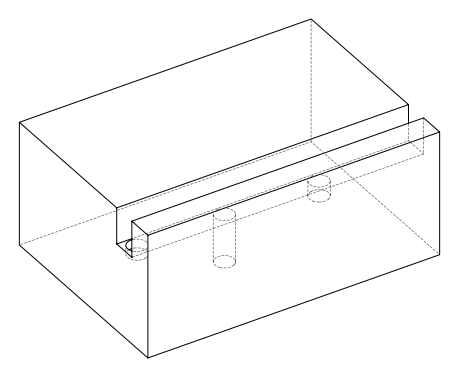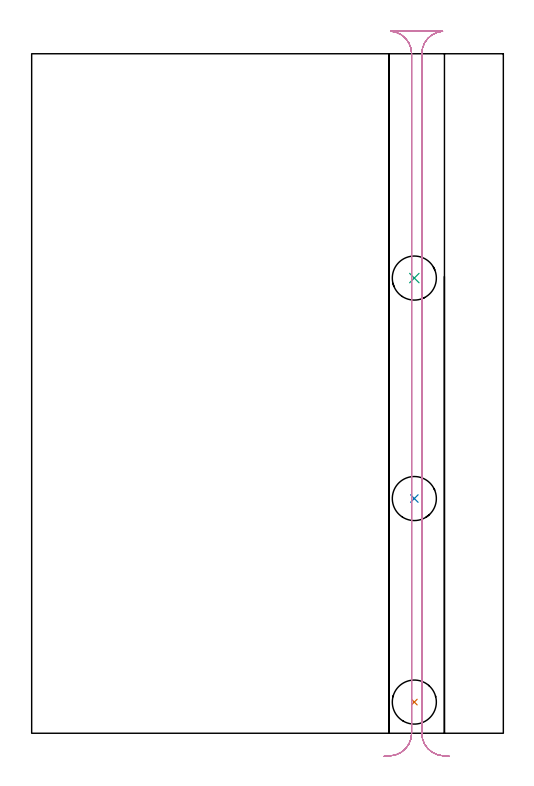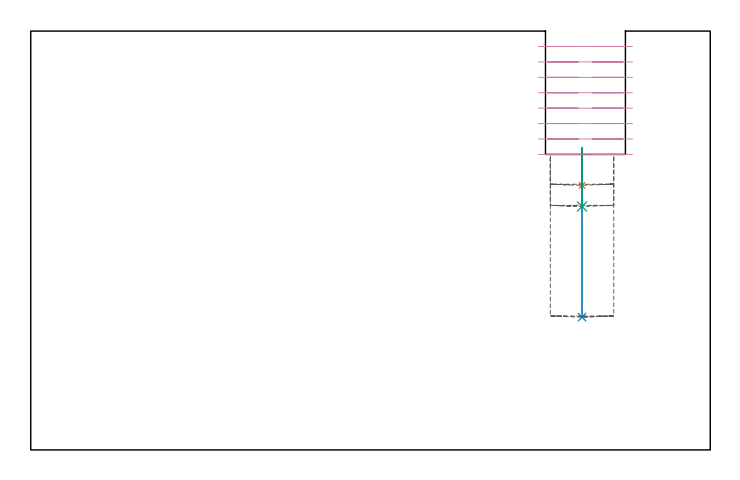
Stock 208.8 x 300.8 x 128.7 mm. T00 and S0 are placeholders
(PLAN: 4 operations, 1 tool changes, 11.5 min)
(1 INDEXABLE_INSERT_DRILL_BLIND_HOLE_FROM_SOLID | STEP1POCKET | NXT0302_010 | 0.06 min | 14074 mm3)
(2 INDEXABLE_INSERT_DRILL_BLIND_HOLE_FROM_SOLID_1 | STEP1POCKET_1 | NXT0302_010 | 0.22 min | 26161 mm3)
(3 INDEXABLE_INSERT_DRILL_BLIND_HOLE_FROM_SOLID_2 | STEP1POCKET_2 | NXT0302_010 | 0.08 min | 16014 mm3)
(4 MILL_RECTANGULAR_SLOT | SLOT_RECTANGULAR | UGT0201_094 | Follow Part, ap 5, ae 75% | 11.17 min | 245455 mm3)
(TOOL NXT0302_010 | Index. Insert Drill 19.5mm [880-D1950L25-05] | D19.5 PA176 FL98 Z2)
(TOOL UGT0201_094 | End mill 20 mm | D20 FL38 Z4)
(OP 1 INDEXABLE_INSERT_DRILL_BLIND_HOLE_FROM_SOLID)
G17 G21 G94 G90
T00 M6
G54
G17 G0 G90 X169.4 Y13.8 S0 M3
G43 Z138.7 H1
G94 G81 G98 Z81.3 F250. R92.8
G80
M5
M2
(OP 2 INDEXABLE_INSERT_DRILL_BLIND_HOLE_FROM_SOLID_1)
G17 G21 G94 G90
T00 M6
G54
G17 G0 G90 X169.4 Y103.9 S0 M3
G43 Z138.7 H1
G94 G81 G98 Z40.8 F250. R92.8
G80
M5
M2
(OP 3 INDEXABLE_INSERT_DRILL_BLIND_HOLE_FROM_SOLID_2)
G17 G21 G94 G90
T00 M6
G54
G17 G0 G90 X169.4 Y201.5 S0 M3
G43 Z138.7 H1
G94 G81 G98 Z74.8 F250. R92.8
G80
M5
M2
(OP 4 MILL_RECTANGULAR_SLOT)
G17 G21 G94 G90
T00 M6
G54
G17 G0 G90 X184.917 Y-10.202 S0 M3
G43 Z138.7 H0
Z123.962
G94 G1 X181.926 Y-9.97 F250.
G2 X172.7 Y0. R10. F500.
G1 Y300.8
G2 X181.926 Y310.77 R10.
G1 Y310.8
X158.974
Y310.77
G2 X168.2 Y300.8 R10.
G1 Y0.
G2 X158.974 Y-9.97 R10.
G1 X155.983 Y-10.202 F250.
G0 X184.917 Z119.225
G1 X181.926 Y-9.97
G2 X172.7 Y0. R10. F500.
G1 Y300.8
G2 X181.926 Y310.77 R10.
G1 Y310.8
X158.974
Y310.77
G2 X168.2 Y300.8 R10.
G1 Y0.
G2 X158.974 Y-9.97 R10.
G1 X155.983 Y-10.202 F250.
G0 X184.917 Z114.487
G1 X181.926 Y-9.97
G2 X172.7 Y0. R10. F500.
G1 Y300.8
G2 X181.926 Y310.77 R10.
G1 Y310.8
X158.974
Y310.77
G2 X168.2 Y300.8 R10.
G1 Y0.
G2 X158.974 Y-9.97 R10.
G1 X155.983 Y-10.202 F250.
G0 X184.917 Z109.75
G1 X181.926 Y-9.97
G2 X172.7 Y0. R10. F500.
G1 Y300.8
G2 X181.926 Y310.77 R10.
G1 Y310.8
X158.974
Y310.77
G2 X168.2 Y300.8 R10.
G1 Y0.
G2 X158.974 Y-9.97 R10.
G1 X155.983 Y-10.202 F250.
G0 X184.917 Z105.012
G1 X181.926 Y-9.97
G2 X172.7 Y0. R10. F500.
G1 Y300.8
G2 X181.926 Y310.77 R10.
G1 Y310.8
X158.974
Y310.77
G2 X168.2 Y300.8 R10.
G1 Y0.
G2 X158.974 Y-9.97 R10.
G1 X155.983 Y-10.202 F250.
G0 X184.917 Z100.275
G1 X181.926 Y-9.97
G2 X172.7 Y0. R10. F500.
G1 Y300.8
G2 X181.926 Y310.77 R10.
G1 Y310.8
X158.974
Y310.77
G2 X168.2 Y300.8 R10.
G1 Y0.
G2 X158.974 Y-9.97 R10.
G1 X155.983 Y-10.202 F250.
G0 X184.917 Z95.537
G1 X181.926 Y-9.97
G2 X172.7 Y0. R10. F500.
G1 Y300.8
G2 X181.926 Y310.77 R10.
G1 Y310.8
X158.974
Y310.77
G2 X168.2 Y300.8 R10.
G1 Y0.
G2 X158.974 Y-9.97 R10.
G1 X155.983 Y-10.202 F250.
G0 X184.917 Z90.8
G1 X181.926 Y-9.97
G2 X172.7 Y0. R10. F500.
G1 Y300.8
G2 X181.926 Y310.77 R10.
G1 Y310.8
X158.974
Y310.77
G2 X168.2 Y300.8 R10.
G1 Y0.
G2 X158.974 Y-9.97 R10.
G1 X155.983 Y-10.202 F250.
G0 Z138.7
M5
M2
